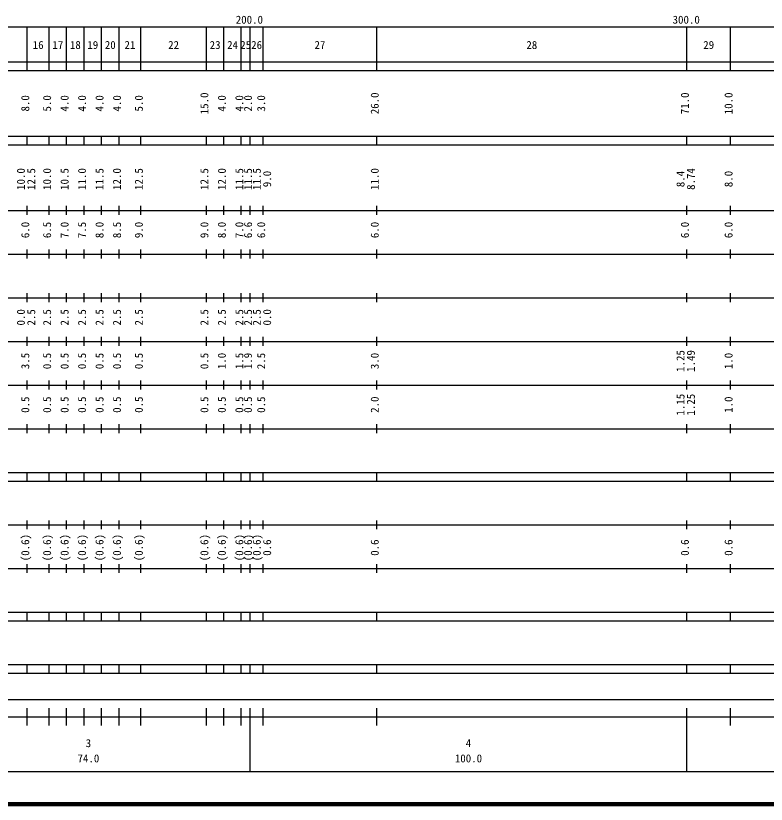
# Model space of a CAD drawing. Units: millimetres on the paper, enlarged 1000 times. Extents: x 40000 to 680000, y 20000 to 380000.
# Drawn here: x 214368 to 386163, y 20000 to 200558 of the extents above; entities that cross this region are included whole.
import ezdxf
from ezdxf.enums import TextEntityAlignment as Align

# ---------------------------------------------------------------- set-up
doc = ezdxf.new("R2010")
doc.units = ezdxf.units.MM
doc.header["$LTSCALE"] = 1000
doc.layers.add('M-TTL', color=2, linetype='Continuous', lineweight=140)
doc.layers.add('M-TTL-BAND', color=7, linetype='Continuous', lineweight=25)
doc.styles.add('ＭＳ ゴシック', font='')
doc.styles.get('ＭＳ ゴシック').set_extended_font_data('MS Gothic')

msp = doc.modelspace()

# ---------------------------------------------------------------- linework, layer by layer
at = {"layer": 'M-TTL'}
msp.add_line((40000, 20000), (680000, 20000), dxfattribs=at)
at = {"layer": 'M-TTL-BAND'}
for p, q in [((68000, 198000), (579000, 198000)), ((217000, 188000), (217000, 198000)), ((222000, 188000), (222000, 198000)), ((226000, 188000), (226000, 198000)), ((230000, 188000), (230000, 198000)), ((234000, 188000), (234000, 198000)), ((238000, 188000), (238000, 198000)), ((243000, 188000), (243000, 198000)), ((258000, 188000), (258000, 198000)), ((262000, 188000), (262000, 198000)), ((266000, 188000), (266000, 198000)), ((268000, 188000), (268000, 198000)), ((271000, 188000), (271000, 198000)), ((297000, 188000), (297000, 198000)), ((368000, 188000), (368000, 198000)), ((378000, 188000), (378000, 198000)), ((40000, 190000), (579000, 190000)), ((40000, 188000), (579000, 188000)), ((40000, 173000), (579000, 173000)), ((217000, 171000), (217000, 173000)), ((222000, 171000), (222000, 173000)), ((226000, 171000), (226000, 173000)), ((230000, 171000), (230000, 173000)), ((234000, 171000), (234000, 173000)), ((238000, 171000), (238000, 173000)), ((243000, 171000), (243000, 173000)), ((258000, 171000), (258000, 173000)), ((262000, 171000), (262000, 173000)), ((266000, 171000), (266000, 173000)), ((268000, 171000), (268000, 173000)), ((271000, 171000), (271000, 173000)), ((297000, 171000), (297000, 173000)), ((368000, 171000), (368000, 173000)), ((378000, 171000), (378000, 173000)), ((40000, 171000), (579000, 171000)), ((40000, 156000), (579000, 156000)), ((217000, 155000), (217000, 157000)), ((222000, 155000), (222000, 157000)), ((226000, 155000), (226000, 157000)), ((230000, 155000), (230000, 157000)), ((234000, 155000), (234000, 157000)), ((238000, 155000), (238000, 157000)), ((243000, 155000), (243000, 157000)), ((258000, 155000), (258000, 157000)), ((262000, 155000), (262000, 157000)), ((266000, 155000), (266000, 157000)), ((268000, 155000), (268000, 157000)), ((271000, 155000), (271000, 157000)), ((297000, 155000), (297000, 157000)), ((368000, 155000), (368000, 157000)), ((378000, 155000), (378000, 157000)), ((217000, 145000), (217000, 147000)), ((222000, 145000), (222000, 147000)), ((226000, 145000), (226000, 147000)), ((230000, 145000), (230000, 147000)), ((234000, 145000), (234000, 147000)), ((238000, 145000), (238000, 147000)), ((243000, 145000), (243000, 147000)), ((258000, 145000), (258000, 147000)), ((262000, 145000), (262000, 147000)), ((266000, 145000), (266000, 147000)), ((268000, 145000), (268000, 147000)), ((271000, 145000), (271000, 147000)), ((297000, 145000), (297000, 147000)), ((368000, 145000), (368000, 147000)), ((378000, 145000), (378000, 147000)), ((46000, 146000), (579000, 146000)), ((52000, 136000), (579000, 136000)), ((217000, 135000), (217000, 137000)), ((222000, 135000), (222000, 137000)), ((226000, 135000), (226000, 137000)), ((230000, 135000), (230000, 137000)), ((234000, 135000), (234000, 137000)), ((238000, 135000), (238000, 137000)), ((243000, 135000), (243000, 137000)), ((258000, 135000), (258000, 137000)), ((262000, 135000), (262000, 137000)), ((266000, 135000), (266000, 137000)), ((268000, 135000), (268000, 137000)), ((271000, 135000), (271000, 137000)), ((297000, 135000), (297000, 137000)), ((368000, 135000), (368000, 137000)), ((378000, 135000), (378000, 137000)), ((217000, 125000), (217000, 127000)), ((222000, 125000), (222000, 127000)), ((226000, 125000), (226000, 127000)), ((230000, 125000), (230000, 127000)), ((234000, 125000), (234000, 127000)), ((238000, 125000), (238000, 127000)), ((243000, 125000), (243000, 127000)), ((258000, 125000), (258000, 127000)), ((262000, 125000), (262000, 127000)), ((266000, 125000), (266000, 127000)), ((268000, 125000), (268000, 127000)), ((271000, 125000), (271000, 127000)), ((297000, 125000), (297000, 127000)), ((368000, 125000), (368000, 127000)), ((378000, 125000), (378000, 127000)), ((46000, 126000), (579000, 126000)), ((52000, 116000), (579000, 116000)), ((217000, 115000), (217000, 117000)), ((222000, 115000), (222000, 117000)), ((226000, 115000), (226000, 117000)), ((230000, 115000), (230000, 117000)), ((234000, 115000), (234000, 117000)), ((238000, 115000), (238000, 117000)), ((243000, 115000), (243000, 117000)), ((258000, 115000), (258000, 117000)), ((262000, 115000), (262000, 117000)), ((266000, 115000), (266000, 117000)), ((268000, 115000), (268000, 117000)), ((271000, 115000), (271000, 117000)), ((297000, 115000), (297000, 117000)), ((368000, 115000), (368000, 117000)), ((378000, 115000), (378000, 117000)), ((217000, 105000), (217000, 107000)), ((222000, 105000), (222000, 107000)), ((226000, 105000), (226000, 107000)), ((230000, 105000), (230000, 107000)), ((234000, 105000), (234000, 107000)), ((238000, 105000), (238000, 107000)), ((243000, 105000), (243000, 107000)), ((258000, 105000), (258000, 107000)), ((262000, 105000), (262000, 107000)), ((266000, 105000), (266000, 107000)), ((268000, 105000), (268000, 107000)), ((271000, 105000), (271000, 107000)), ((297000, 105000), (297000, 107000)), ((368000, 105000), (368000, 107000)), ((378000, 105000), (378000, 107000)), ((46000, 106000), (579000, 106000)), ((40000, 96000), (579000, 96000)), ((217000, 94000), (217000, 96000)), ((222000, 94000), (222000, 96000)), ((226000, 94000), (226000, 96000)), ((230000, 94000), (230000, 96000)), ((234000, 94000), (234000, 96000)), ((238000, 94000), (238000, 96000)), ((243000, 94000), (243000, 96000)), ((258000, 94000), (258000, 96000)), ((262000, 94000), (262000, 96000)), ((266000, 94000), (266000, 96000)), ((268000, 94000), (268000, 96000)), ((271000, 94000), (271000, 96000)), ((297000, 94000), (297000, 96000)), ((368000, 94000), (368000, 96000)), ((378000, 94000), (378000, 96000)), ((40000, 94000), (579000, 94000)), ((217000, 83000), (217000, 85000)), ((222000, 83000), (222000, 85000)), ((226000, 83000), (226000, 85000)), ((230000, 83000), (230000, 85000)), ((234000, 83000), (234000, 85000)), ((238000, 83000), (238000, 85000)), ((243000, 83000), (243000, 85000)), ((258000, 83000), (258000, 85000)), ((262000, 83000), (262000, 85000)), ((266000, 83000), (266000, 85000)), ((268000, 83000), (268000, 85000)), ((271000, 83000), (271000, 85000)), ((297000, 83000), (297000, 85000)), ((368000, 83000), (368000, 85000)), ((378000, 83000), (378000, 85000)), ((49000, 84000), (579000, 84000)), ((217000, 73000), (217000, 75000)), ((222000, 73000), (222000, 75000)), ((226000, 73000), (226000, 75000)), ((230000, 73000), (230000, 75000)), ((234000, 73000), (234000, 75000)), ((238000, 73000), (238000, 75000)), ((243000, 73000), (243000, 75000)), ((258000, 73000), (258000, 75000)), ((262000, 73000), (262000, 75000)), ((266000, 73000), (266000, 75000)), ((268000, 73000), (268000, 75000)), ((271000, 73000), (271000, 75000)), ((297000, 73000), (297000, 75000)), ((368000, 73000), (368000, 75000)), ((378000, 73000), (378000, 75000)), ((40000, 74000), (579000, 74000)), ((40000, 64000), (579000, 64000)), ((217000, 62000), (217000, 64000)), ((222000, 62000), (222000, 64000)), ((226000, 62000), (226000, 64000)), ((230000, 62000), (230000, 64000)), ((234000, 62000), (234000, 64000)), ((238000, 62000), (238000, 64000)), ((243000, 62000), (243000, 64000)), ((258000, 62000), (258000, 64000)), ((262000, 62000), (262000, 64000)), ((266000, 62000), (266000, 64000)), ((268000, 62000), (268000, 64000)), ((271000, 62000), (271000, 64000)), ((297000, 62000), (297000, 64000)), ((368000, 62000), (368000, 64000)), ((378000, 62000), (378000, 64000)), ((40000, 62000), (579000, 62000)), ((40000, 52000), (579000, 52000)), ((217000, 50000), (217000, 52000)), ((222000, 50000), (222000, 52000)), ((226000, 50000), (226000, 52000)), ((230000, 50000), (230000, 52000)), ((234000, 50000), (234000, 52000)), ((238000, 50000), (238000, 52000)), ((243000, 50000), (243000, 52000)), ((258000, 50000), (258000, 52000)), ((262000, 50000), (262000, 52000)), ((266000, 50000), (266000, 52000)), ((268000, 50000), (268000, 52000)), ((271000, 50000), (271000, 52000)), ((297000, 50000), (297000, 52000)), ((368000, 50000), (368000, 52000)), ((378000, 50000), (378000, 52000)), ((40000, 50000), (579000, 50000)), ((71000, 44000), (555000, 44000)), ((217000, 38000), (217000, 42000)), ((222000, 38000), (222000, 42000)), ((226000, 38000), (226000, 42000)), ((230000, 38000), (230000, 42000)), ((234000, 38000), (234000, 42000)), ((238000, 38000), (238000, 42000)), ((243000, 38000), (243000, 42000)), ((258000, 38000), (258000, 42000)), ((262000, 38000), (262000, 42000)), ((266000, 38000), (266000, 42000)), ((268000, 27500), (268000, 42000)), ((271000, 38000), (271000, 42000)), ((297000, 38000), (297000, 42000)), ((368000, 27500), (368000, 42000)), ((378000, 38000), (378000, 42000)), ((40000, 40000), (579000, 40000)), ((68000, 27500), (579000, 27500))]:
    msp.add_line(p, q, dxfattribs=at)

# ---------------------------------------------------------------- texts
at = {"layer": 'M-TTL-BAND', "style": 'ＭＳ ゴシック'}
for s, p in [('200.0', (267844, 198195)), ('300.0', (367844, 198195)), ('16', (219500, 192405)), ('17', (224000, 192405)), ('18', (228000, 192405)), ('19', (232000, 192405)), ('20', (236000, 192405)), ('21', (240500, 192405)), ('22', (250500, 192405)), ('23', (260000, 192405)), ('24', (264000, 192405)), ('25', (267000, 192405)), ('26', (269500, 192405)), ('27', (284000, 192405)), ('28', (332500, 192405)), ('29', (373000, 192405)), ('3', (231000, 32523)), ('4', (318000, 32523)), ('74.0', (231000, 29033)), ('100.0', (318000, 29033))]:
    msp.add_text(s, height=1833, dxfattribs=at).set_placement(p, align=Align.BOTTOM_CENTER)
for s, p in [('15.0', (259000, 180500)), ('26.0', (298000, 180500)), ('71.0', (369000, 180500)), ('10.0', (379000, 180500)), ('8.0', (218000, 180500)), ('5.0', (223000, 180500)), ('4.0', (227000, 180500)), ('4.0', (231000, 180500)), ('4.0', (235000, 180500)), ('4.0', (239000, 180500)), ('5.0', (244000, 180500)), ('4.0', (263000, 180500)), ('4.0', (267000, 180500)), ('2.0', (269000, 180500)), ('3.0', (272000, 180500)), ('10.0', (217000, 163174)), ('12.5', (219370, 163174)), ('10.0', (223000, 163174)), ('10.5', (227000, 163174)), ('11.0', (231000, 163174)), ('11.5', (235000, 163174)), ('12.0', (239000, 163174)), ('12.5', (244000, 163174)), ('12.5', (259000, 163174)), ('12.0', (263000, 163174)), ('11.5', (267000, 163174)), ('11.5', (269000, 163174)), ('11.5', (271000, 163174)), ('9.0', (273370, 163174)), ('11.0', (298000, 163174)), ('8.4', (368000, 163174)), ('8.74', (370370, 163174)), ('8.0', (379000, 163174)), ('6.0', (218000, 151500)), ('6.5', (223000, 151500)), ('7.0', (227000, 151500)), ('7.5', (231000, 151500)), ('8.0', (235000, 151500)), ('8.5', (239000, 151500)), ('9.0', (244000, 151500)), ('9.0', (259000, 151500)), ('8.0', (263000, 151500)), ('7.0', (267000, 151500)), ('6.6', (269000, 151500)), ('6.0', (272000, 151500)), ('6.0', (298000, 151500)), ('6.0', (369000, 151500)), ('6.0', (379000, 151500)), ('0.0', (217000, 131500)), ('2.5', (219370, 131500)), ('2.5', (223000, 131500)), ('2.5', (227000, 131500)), ('2.5', (231000, 131500)), ('2.5', (235000, 131500)), ('2.5', (239000, 131500)), ('2.5', (244000, 131500)), ('2.5', (259000, 131500)), ('2.5', (263000, 131500)), ('2.5', (267000, 131500)), ('2.5', (269000, 131500)), ('2.5', (271000, 131500)), ('0.0', (273370, 131500)), ('3.5', (218000, 121500)), ('0.5', (223000, 121500)), ('0.5', (227000, 121500)), ('0.5', (231000, 121500)), ('0.5', (235000, 121500)), ('0.5', (239000, 121500)), ('0.5', (244000, 121500)), ('0.5', (259000, 121500)), ('1.0', (263000, 121500)), ('1.5', (267000, 121500)), ('1.9', (269000, 121500)), ('2.5', (272000, 121500)), ('3.0', (298000, 121500)), ('1.25', (368000, 121500)), ('1.49', (370370, 121500)), ('1.0', (379000, 121500)), ('1.15', (368000, 111500)), ('1.25', (370370, 111500)), ('0.5', (218000, 111500)), ('0.5', (223000, 111500)), ('0.5', (227000, 111500)), ('0.5', (231000, 111500)), ('0.5', (235000, 111500)), ('0.5', (239000, 111500)), ('0.5', (244000, 111500)), ('0.5', (259000, 111500)), ('0.5', (263000, 111500)), ('0.5', (267000, 111500)), ('0.5', (269000, 111500)), ('0.5', (272000, 111500)), ('2.0', (298000, 111500)), ('1.0', (379000, 111500)), ('(0.6)', (218000, 78764)), ('(0.6)', (223000, 78764)), ('(0.6)', (227000, 78764)), ('(0.6)', (231000, 78764)), ('(0.6)', (235000, 78764)), ('(0.6)', (239000, 78764)), ('(0.6)', (244000, 78764)), ('(0.6)', (259000, 78764)), ('(0.6)', (263000, 78764)), ('(0.6)', (267000, 78764)), ('(0.6)', (269000, 78764)), ('(0.6)', (271000, 78764)), ('0.6', (273370, 78764)), ('0.6', (298000, 78764)), ('0.6', (369000, 78764)), ('0.6', (379000, 78764))]:
    msp.add_text(s, height=1833, rotation=90, dxfattribs=at).set_placement(p, align=Align.BOTTOM_CENTER)

doc.saveas('drawing.dxf')
